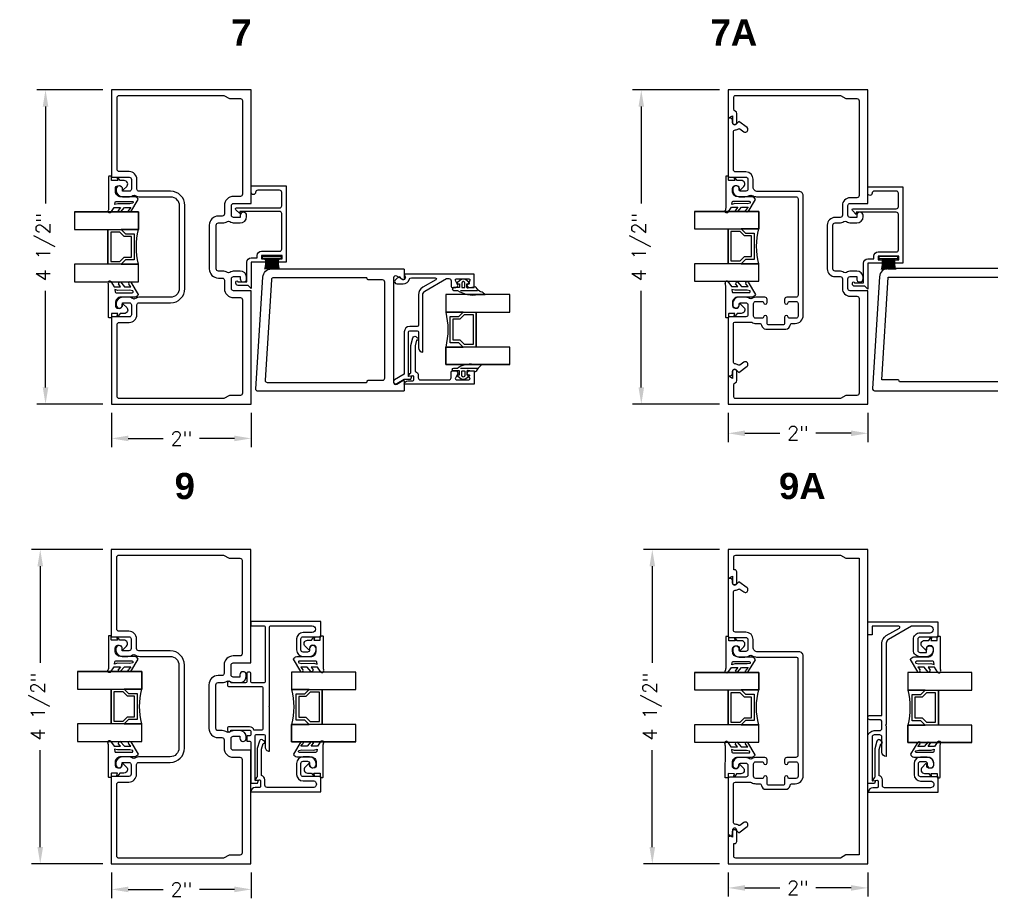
# Model space of a CAD drawing. Extents: x 0 to 139, y -24 to 89.
# Drawn here: x 44.256 to 47.735, y -4.702 to -1.555 of the extents above; entities that cross this region are included whole.
import ezdxf

# ---------------------------------------------------------------- set-up
doc = ezdxf.new("R2010")
doc.units = 0
doc.header["$MEASUREMENT"] = 0
doc.layers.get('DEFPOINTS').update_dxf_attribs({"linetype": 'CONTINUOUS'})
for name, color, linetype in [('R-ANNO-DIMS', 3, 'CONTINUOUS'), ('R-ANNO-TEXT', 6, 'CONTINUOUS'), ('R-DET1', 4, 'CONTINUOUS'), ('R-DET2', 2, 'CONTINUOUS'), ('R-OTLN', 1, 'CONTINUOUS'), ('R-PAT1', 5, 'CONTINUOUS')]:
    doc.layers.add(name, color=color, linetype=linetype)
doc.styles.get("Standard").update_dxf_attribs({"font": 'simplex'})
doc.styles.add('STYLE1', font='arialbd.ttf')
doc.dimstyles.new('1-4SIZE', dxfattribs={"dimtxt": 0.05, "dimasz": 0.06, "dimexe": 0.03125, "dimexo": 0.03125, "dimgap": 0.03125, "dimtad": 0, "dimdec": 5, "dimlfac": 4, "dimzin": 4, "dimtxsty": 'STANDARD', "dimcen": 0, "dimclrd": 256, "dimclre": 256, "dimclrt": 256, "dimazin": 3, "dimtfac": 1, "dimtdec": 5, "dimtofl": 0, "dimtmove": 0, "dimatfit": 3, "dimtolj": 1, "dimtzin": 4})

# ---------------------------------------------------------------- blocks, each defined once
blk = doc.blocks.new('*D111')
at = {"layer": 'DEFPOINTS', "color": 0}
for p in [(46.7917, -2.9324), (47.2917, -2.9324), (47.2917, -3.0367)]:
    blk.add_point(p, dxfattribs=at)
at = {"layer": 'R-ANNO-DIMS'}
for p, q in [((46.7917, -2.9636), (46.7917, -3.068)), ((47.2917, -2.9636), (47.2917, -3.068)), ((46.8517, -3.0367), (46.9771, -3.0367)), ((47.2317, -3.0367), (47.1063, -3.0367))]:
    blk.add_line(p, q, dxfattribs=at)
for points in [[(46.8517, -3.0267), (46.8517, -3.0467), (46.7917, -3.0367)], [(47.2317, -3.0267), (47.2317, -3.0467), (47.2917, -3.0367)]]:
    blk.add_solid(points, dxfattribs=at)
at = {"layer": 'R-ANNO-DIMS', "insert": (47.0417, -3.0367), "char_height": 0.05, "attachment_point": 5}
blk.add_mtext('\\A1;2"', dxfattribs=at)
blk = doc.blocks.new('*D112')
at = {"layer": 'DEFPOINTS', "color": 0}
for p in [(46.4811, -1.8074), (46.7917, -1.8074), (46.7917, -2.9324)]:
    blk.add_point(p, dxfattribs=at)
at = {"layer": 'R-ANNO-DIMS'}
for p, q in [((46.7604, -1.8074), (46.4498, -1.8074)), ((46.4811, -1.8674), (46.4811, -2.2136)), ((46.4811, -2.8724), (46.4811, -2.5261)), ((46.7604, -2.9324), (46.4498, -2.9324))]:
    blk.add_line(p, q, dxfattribs=at)
for points in [[(46.4711, -1.8674), (46.4911, -1.8674), (46.4811, -1.8074)], [(46.4711, -2.8724), (46.4911, -2.8724), (46.4811, -2.9324)]]:
    blk.add_solid(points, dxfattribs=at)
at = {"layer": 'R-ANNO-DIMS', "insert": (46.4811, -2.3699), "char_height": 0.05, "attachment_point": 5, "rotation": 90}
blk.add_mtext('\\A1;4 1/2"', dxfattribs=at)
blk = doc.blocks.new('*D115')
at = {"layer": 'DEFPOINTS', "color": 0}
for p in [(44.5853, -4.5775), (45.0853, -4.5775), (45.0853, -4.6692)]:
    blk.add_point(p, dxfattribs=at)
at = {"layer": 'R-ANNO-DIMS'}
for p, q in [((44.5853, -4.6087), (44.5853, -4.7005)), ((45.0853, -4.6087), (45.0853, -4.7005)), ((44.6453, -4.6692), (44.7707, -4.6692)), ((45.0253, -4.6692), (44.8999, -4.6692))]:
    blk.add_line(p, q, dxfattribs=at)
for points in [[(44.6453, -4.6592), (44.6453, -4.6792), (44.5853, -4.6692)], [(45.0253, -4.6592), (45.0253, -4.6792), (45.0853, -4.6692)]]:
    blk.add_solid(points, dxfattribs=at)
at = {"layer": 'R-ANNO-DIMS', "insert": (44.8353, -4.6692), "char_height": 0.05, "attachment_point": 5}
blk.add_mtext('\\A1;2"', dxfattribs=at)
blk = doc.blocks.new('*D116')
at = {"layer": 'DEFPOINTS', "color": 0}
for p in [(44.3304, -3.4525), (44.5853, -3.4525), (44.5853, -4.5775)]:
    blk.add_point(p, dxfattribs=at)
at = {"layer": 'R-ANNO-DIMS'}
for p, q in [((44.5541, -3.4525), (44.2992, -3.4525)), ((44.3304, -3.5125), (44.3304, -3.8587)), ((44.3304, -4.5175), (44.3304, -4.1712)), ((44.5541, -4.5775), (44.2992, -4.5775))]:
    blk.add_line(p, q, dxfattribs=at)
for points in [[(44.3204, -3.5125), (44.3404, -3.5125), (44.3304, -3.4525)], [(44.3204, -4.5175), (44.3404, -4.5175), (44.3304, -4.5775)]]:
    blk.add_solid(points, dxfattribs=at)
at = {"layer": 'R-ANNO-DIMS', "insert": (44.3304, -4.015), "char_height": 0.05, "attachment_point": 5, "rotation": 90}
blk.add_mtext('\\A1;4 1/2"', dxfattribs=at)
blk = doc.blocks.new('*D99')
at = {"layer": 'DEFPOINTS', "color": 0}
for p in [(44.5853, -2.9324), (45.0853, -2.9324), (45.0853, -3.055)]:
    blk.add_point(p, dxfattribs=at)
at = {"layer": 'R-ANNO-DIMS'}
for p, q in [((44.5853, -2.9636), (44.5853, -3.0862)), ((45.0853, -2.9636), (45.0853, -3.0862)), ((44.6453, -3.055), (44.7707, -3.055)), ((45.0253, -3.055), (44.8999, -3.055))]:
    blk.add_line(p, q, dxfattribs=at)
for points in [[(44.6453, -3.045), (44.6453, -3.065), (44.5853, -3.055)], [(45.0253, -3.045), (45.0253, -3.065), (45.0853, -3.055)]]:
    blk.add_solid(points, dxfattribs=at)
at = {"layer": 'R-ANNO-DIMS', "insert": (44.8353, -3.055), "char_height": 0.05, "attachment_point": 5}
blk.add_mtext('\\A1;2"', dxfattribs=at)
blk = doc.blocks.new('*D117')
at = {"layer": 'DEFPOINTS', "color": 0}
for p in [(44.3492, -1.8074), (44.5853, -1.8074), (44.5853, -2.9324)]:
    blk.add_point(p, dxfattribs=at)
at = {"layer": 'R-ANNO-DIMS'}
for p, q in [((44.5541, -1.8074), (44.3179, -1.8074)), ((44.3492, -1.8674), (44.3492, -2.2136)), ((44.3492, -2.8724), (44.3492, -2.5261)), ((44.5541, -2.9324), (44.3179, -2.9324))]:
    blk.add_line(p, q, dxfattribs=at)
for points in [[(44.3392, -1.8674), (44.3592, -1.8674), (44.3492, -1.8074)], [(44.3392, -2.8724), (44.3592, -2.8724), (44.3492, -2.9324)]]:
    blk.add_solid(points, dxfattribs=at)
at = {"layer": 'R-ANNO-DIMS', "insert": (44.3492, -2.3699), "char_height": 0.05, "attachment_point": 5, "rotation": 90}
blk.add_mtext('\\A1;4 1/2"', dxfattribs=at)
blk = doc.blocks.new('*D102')
at = {"layer": 'DEFPOINTS', "color": 0}
for p in [(46.7917, -4.5775), (47.2917, -4.5775), (47.2917, -4.6639)]:
    blk.add_point(p, dxfattribs=at)
at = {"layer": 'R-ANNO-DIMS'}
for p, q in [((46.7917, -4.6087), (46.7917, -4.6951)), ((47.2917, -4.6087), (47.2917, -4.6951)), ((46.8517, -4.6639), (46.9771, -4.6639)), ((47.2317, -4.6639), (47.1063, -4.6639))]:
    blk.add_line(p, q, dxfattribs=at)
for points in [[(46.8517, -4.6539), (46.8517, -4.6739), (46.7917, -4.6639)], [(47.2317, -4.6539), (47.2317, -4.6739), (47.2917, -4.6639)]]:
    blk.add_solid(points, dxfattribs=at)
at = {"layer": 'R-ANNO-DIMS', "insert": (47.0417, -4.6639), "char_height": 0.05, "attachment_point": 5}
blk.add_mtext('\\A1;2"', dxfattribs=at)
blk = doc.blocks.new('*D103')
at = {"layer": 'DEFPOINTS', "color": 0}
for p in [(46.5205, -3.4525), (46.7917, -3.4525), (46.7917, -4.5775)]:
    blk.add_point(p, dxfattribs=at)
at = {"layer": 'R-ANNO-DIMS'}
for p, q in [((46.7604, -3.4525), (46.4892, -3.4525)), ((46.5205, -3.5125), (46.5205, -3.8587)), ((46.5205, -4.5175), (46.5205, -4.1712)), ((46.7604, -4.5775), (46.4892, -4.5775))]:
    blk.add_line(p, q, dxfattribs=at)
for points in [[(46.5105, -3.5125), (46.5305, -3.5125), (46.5205, -3.4525)], [(46.5105, -4.5175), (46.5305, -4.5175), (46.5205, -4.5775)]]:
    blk.add_solid(points, dxfattribs=at)
at = {"layer": 'R-ANNO-DIMS', "insert": (46.5205, -4.015), "char_height": 0.05, "attachment_point": 5, "rotation": 90}
blk.add_mtext('\\A1;4 1/2"', dxfattribs=at)
blk = doc.blocks.new('P2728_COMPRESS')
at = {"layer": 'R-DET2'}
blk.add_lwpolyline([(176.266, 42.927), (176.372, 42.753, -0.301952), (176.324, 42.713), (176.124, 42.713, 0.414214), (176.044, 42.633), (176.044, 42.594, 0.388879), (176.081, 42.554), (176.097, 42.553, 0.440011), (176.14, 42.593), (176.14, 42.607, -0.668179), (176.157, 42.614), (176.206, 42.566, -0.668179), (176.17, 42.48), (176.111, 42.48), (176.083, 42.441, -0.836323), (176.069, 42.447), (176.078, 42.48), (175.994, 42.48, 0.414214), (175.988, 42.474), (175.988, 42.424, -0.414214), (175.982, 42.418), (175.954, 42.418, -0.414214), (175.948, 42.424), (175.948, 42.862, 0.083245), (175.94, 42.911), (175.94, 42.911)], format="xyb", dxfattribs=at)
for points in [[(175.978, 42.937), (176.028, 42.864), (176.119, 42.864), (176.088, 42.905)], [(176.117, 42.931), (176.175, 42.864), (176.267, 42.864), (176.235, 42.902)]]:
    blk.add_lwpolyline(points, dxfattribs=at)
blk.add_lwpolyline([(176.039, 42.79, 0.372312), (176.054, 42.778), (176.284, 42.778, 0.668179), (176.295, 42.803), (176.252, 42.812), (176.078, 42.811), (176.034, 42.824)], format="xyb", close=True, dxfattribs=at)
at = {"layer": 'R-DET2', "ltscale": 0.1}
for centre, radius, start, end in [((175.962, 42.92), 0.0237, 22.2345, 202.2345), ((176.117, 42.901), 0.0297, 90, 171.5397), ((176.251, 42.914), 0.0199, 40.2978, 220.2978)]:
    blk.add_arc(centre, radius, start, end, dxfattribs=at)
blk = doc.blocks.new('WEATHERING')
at = {"layer": 'R-DET2'}
for p, q in [((0, 0), (0, -0.27)), ((0, 0), (0.03, 0)), ((0.03, 0), (0.03, -0.27)), ((0, -0.129), (-0.16, -0.129)), ((0, -0.139), (-0.16, -0.139)), ((0, -0.27), (0.03, -0.27))]:
    blk.add_line(p, q, dxfattribs=at)
for centre, radius, start, end in [((-0.056, 0.313), 0.361, 253.2416, 278.8875), ((-0.056, 0.313), 0.371, 253.7056, 278.6489), ((-0.057, 0.486), 0.557, 259.3278, 275.8729), ((-0.057, 0.486), 0.566, 259.5182, 275.7701), ((-0.063, 0.677), 0.77, 262.7557, 274.6832), ((-0.063, 0.677), 0.78, 262.849, 274.6238), ((-0.066, 1.463), 1.578, 266.5833, 272.3941), ((-0.067, -1.773), 1.619, 87.6382, 93.304), ((-0.064, -0.966), 0.8, 85.4377, 96.9231), ((-0.064, -0.966), 0.79, 85.3793, 97.0112), ((-0.058, -0.769), 0.58, 84.3053, 100.1631), ((-0.058, -0.769), 0.57, 84.2043, 100.3432), ((-0.056, -0.591), 0.38, 81.4567, 105.8164), ((-0.056, -0.591), 0.37, 81.2223, 106.2556)]:
    blk.add_arc(centre, radius, start, end, dxfattribs=at)

msp = doc.modelspace()

# ---------------------------------------------------------------- linework, layer by layer
at = {"layer": 'R-DET1'}
for points in [[(46.8816961, -2.1556269), (46.8816961, -2.1301269), (46.8816961, -2.1273769, 0.414151258), (46.8551961, -2.1008769), (46.8181961, -2.1008769, -0.413333333), (46.8106961, -2.0933769), (46.8106961, -1.9584519, -0.384292738), (46.8176961, -1.9507519, 0.125027091), (46.8297461, -1.9465019, -0.3082191), (46.8340461, -1.9466269), (46.8479711, -1.9570019, 0.615742841), (46.8629461, -1.9494769), (46.8629461, -1.9486769, 0.239176885), (46.8598211, -1.9424519), (46.8301461, -1.9203769), (46.8206711, -1.9298519, -0.667873573), (46.8074461, -1.9243769), (46.8074461, -1.9163769, 0.416132723), (46.7996961, -1.9086269), (46.7919461, -1.9086269), (46.7919461, -2.1146269, 0.414213562), (46.7969461, -2.1196269), (46.8551961, -2.1196269, -0.416132723), (46.8629461, -2.1273769), (46.8629461, -2.1621269, -0.412903226), (46.8551961, -2.1698769), (46.8366961, -2.1698769, -0.414213562), (46.8316961, -2.1648769), (46.8316961, -2.1627769, 1.011839456), (46.8084461, -2.1625019), (46.8084461, -2.1666269, 0.413978903), (46.8316961, -2.1898769), (46.8517711, -2.1898769, 0.143865672), (46.8686461, -2.1849019, -0.292539715), (46.8770211, -2.1849019, 0.14306262), (46.8938961, -2.1898769), (47.0341961, -2.1898769, -0.416132723), (47.0419461, -2.1976269), (47.0419461, -2.5416269, -0.412903226), (47.0341961, -2.5493769), (47.0015981, -2.5496268, 0.414213562), (46.9938481, -2.5573768), (46.9938481, -2.5683768, 0.414213562), (47.0000981, -2.5746268, 0.414213562), (47.0063481, -2.5683768, -0.414213562), (47.0100981, -2.5646268), (47.0343481, -2.5646268, -0.414213562), (47.0420981, -2.5723768), (47.0420981, -2.6168768, -0.414213562), (47.0343481, -2.6246268), (47.0100981, -2.6246268, -0.414213562), (47.0063481, -2.6208768, 0.414213562), (47.0000981, -2.6146268, 0.414213562), (46.9938481, -2.6208768), (46.9938481, -2.6446269, -0.414213562), (46.9900981, -2.6483769), (46.9350981, -2.6483769, -0.414213562), (46.9313481, -2.6446269), (46.9313481, -2.6208768, 0.414213562), (46.9250981, -2.6146268, 0.414213562), (46.9188481, -2.6208768, -0.414213562), (46.9150981, -2.6246268), (46.8908481, -2.6246268, -0.414213562), (46.8830981, -2.6168768), (46.8830981, -2.5723768, -0.414213562), (46.8908481, -2.5646268), (46.9150981, -2.5646268, -0.414213562), (46.9188481, -2.5683768, 0.414213562), (46.9250981, -2.5746268, 0.414213562), (46.9313481, -2.5683768), (46.9313481, -2.5573768, 0.414213579), (46.9235981, -2.5496268), (46.8938961, -2.5493769), (46.8938961, -2.5493769, 0.144487081), (46.8770211, -2.5543269, -0.292539715), (46.8686461, -2.5543269, 0.145286571), (46.8517711, -2.5493769), (46.8316961, -2.5493769, 0.415053763), (46.8084461, -2.5726269), (46.8084461, -2.5767519, 1.012901092), (46.8316961, -2.5764519), (46.8316961, -2.5743769, -0.414213562), (46.8366961, -2.5693769), (46.8551961, -2.5693769, -0.416132723), (46.8629461, -2.5771269), (46.8629461, -2.6118769, -0.412903226), (46.8551961, -2.6196269), (46.7969461, -2.6196269, 0.414213562), (46.7919461, -2.6246269), (46.7919461, -2.8306269), (46.7996961, -2.8306269, 0.412903226), (46.8074461, -2.8228769), (46.8074461, -2.8148769, -0.669038966), (46.8206711, -2.8093769), (46.8301461, -2.8188769), (46.8598211, -2.7967769, 0.238328156), (46.8629461, -2.7905769), (46.8629461, -2.7897519, 0.615742841), (46.8479711, -2.7822269), (46.8340461, -2.7926019, -0.3082191), (46.8297461, -2.7927269, 0.121337447), (46.8176961, -2.7884769, -0.384292738), (46.8106961, -2.7807769), (46.8106961, -2.6458769, -0.41641058), (46.8181895, -2.6383769), (46.8723414, -2.6383769, -0.132705715), (46.8762442, -2.6394313, 0.132705715), (46.8908481, -2.6433768), (46.9038263, -2.6433768, -0.3737096), (46.9115002, -2.6500435, 0.3737096), (46.9268481, -2.6633769), (46.9983481, -2.6633769, 0.3737096), (47.0136959, -2.6500435, -0.3737096), (47.0213698, -2.6433768), (47.0316961, -2.6433768, 0.414213562), (47.0606961, -2.6143768), (47.0606961, -2.1861269, 0.415000983), (47.0456961, -2.1711269), (46.8971961, -2.1711269, -0.414517049)], [(45.0698225, -2.4244761, -0.414213562), (45.0853225, -2.4089761), (45.1070725, -2.4089761), (45.1070728, -2.4002261, -0.414213562), (45.1225728, -2.3847261), (45.1870725, -2.3847263, 0.414213562), (45.1948225, -2.3769763), (45.1948225, -2.2501016, 0.414213562), (45.1870725, -2.2423516), (45.0440725, -2.2423516), (45.0440725, -2.2501016), (45.0301599, -2.2361889, -0.668178638), (45.032785, -2.2298513), (45.1870725, -2.2298516, 0.414213562), (45.1948225, -2.2221016), (45.1948225, -2.1742888, 0.414213562), (45.1870725, -2.1665388), (45.1085725, -2.1665388, 0.423380872), (45.100823, -2.1745388, -0.999983871), (45.0853225, -2.1745386), (45.0853225, -2.1510386), (45.2103225, -2.1510386), (45.2103225, -2.4244761), (45.1820725, -2.4244761), (45.1820725, -2.4184761, -0.414213562), (45.1878225, -2.4127261), (45.1963228, -2.4127263), (45.1963228, -2.4002261), (45.1225728, -2.4002261), (45.1225728, -2.4127263), (45.1313225, -2.4127261, -0.414213562), (45.1370725, -2.4184761), (45.1370725, -2.4244761), (45.0853225, -2.4244761), (45.0853225, -2.5181013), (45.0745725, -2.5073513), (45.0380725, -2.5073511, -0.414213562), (45.0303225, -2.4996011), (45.0303225, -2.4948511, -1), (45.0378225, -2.4948511), (45.0698225, -2.4948511)], [(47.2761939, -2.4274012, -0.414213562), (47.2916939, -2.4119012), (47.3134439, -2.4119012), (47.3134441, -2.4031512, -0.414213562), (47.3289441, -2.3876512), (47.3934439, -2.3876514, 0.414213562), (47.4011939, -2.3799014), (47.4011939, -2.2530267, 0.414213562), (47.3934439, -2.2452767), (47.2504439, -2.2452767), (47.2504439, -2.2530267), (47.2365312, -2.239114, -0.668178638), (47.2391564, -2.2327764), (47.3934439, -2.2327767, 0.414213562), (47.4011939, -2.2250267), (47.4011939, -2.1772139, 0.414213562), (47.3934439, -2.1694639), (47.3149439, -2.1694639, 0.423380872), (47.3071944, -2.1774639, -0.999983871), (47.2916939, -2.1774637), (47.2916939, -2.1539637), (47.4166939, -2.1539637), (47.4166939, -2.4274012), (47.3884439, -2.4274012), (47.3884439, -2.4214012, -0.414213562), (47.3941939, -2.4156512), (47.4026941, -2.4156514), (47.4026941, -2.4031512), (47.3289441, -2.4031512), (47.3289441, -2.4156514), (47.3376939, -2.4156512, -0.414213562), (47.3434439, -2.4214012), (47.3434439, -2.4274012), (47.2916939, -2.4274012), (47.2916939, -2.5210264), (47.2809439, -2.5102764), (47.2444439, -2.5102762, -0.414213562), (47.2366939, -2.5025262), (47.2366939, -2.4977762, -1), (47.2441939, -2.4977762), (47.2761939, -2.4977762)], [(45.6991142, -2.6615393), (45.6991142, -2.5410358, -0.267944175), (45.7068642, -2.5276123), (45.7839182, -2.4831253), (45.7926143, -2.4831253, -0.414213562), (45.8003643, -2.4908753), (45.8003643, -2.5113753, 0.414213562), (45.8041143, -2.5151253), (45.8171143, -2.5151253, 0.577350202), (45.823826, -2.5035003), (45.8157431, -2.4895003, -0.577350202), (45.8189907, -2.4838753), (45.8644879, -2.4838753, -0.577351988), (45.8677355, -2.4895003), (45.8596525, -2.5035003, 0.577351988), (45.8663642, -2.5151253), (45.8831142, -2.5151253), (45.8831142, -2.4676253), (45.6331143, -2.4676253), (45.6365608, -2.4762491, -0.869075611), (45.6232415, -2.4838766), (45.6176143, -2.4766252, 0.123332445), (45.6000333, -2.4887935, 0.64476674), (45.6058472, -2.5016253), (45.6293642, -2.5016253, 0.330653628), (45.6509024, -2.4856335, -0.33065332), (45.6583211, -2.4801253), (45.7441189, -2.4801253, -0.767326322), (45.7459939, -2.4871229), (45.6992392, -2.5141168, 0.26795022), (45.6836142, -2.54118), (45.6836142, -2.6498753, -0.414213562), (45.6796142, -2.6538753), (45.6526142, -2.6538753, 0.414213562), (45.6331142, -2.6733753), (45.6331142, -2.8251535), (45.5982392, -2.8452886, 1), (45.6059892, -2.858712), (45.6331143, -2.8430513), (45.6570328, -2.8430513), (45.6601142, -2.8315513), (45.6486142, -2.8335791), (45.6486142, -2.6733753, -0.414213562), (45.6526142, -2.6693753), (45.6796142, -2.6693753, -0.414213562), (45.6836142, -2.6733753), (45.6836142, -2.7308753, 0.414213562), (45.6991142, -2.7463753)], [(45.8663642, -2.8135791), (45.8831142, -2.8135791), (45.8831142, -2.8610791), (45.6331142, -2.8610791, -0.41421368), (45.6456143, -2.8485791), (45.6638642, -2.8485791, 0.414213562), (45.6676142, -2.8448291), (45.6676142, -2.834698, 0.466306393), (45.6632131, -2.8310049), (45.6486142, -2.8335791, -0.252127774), (45.6561143, -2.8205792), (45.6561142, -2.7218291), (45.6633504, -2.6948234, -0.715752791), (45.6779878, -2.6938461, -1.179503687), (45.6770281, -2.7036647), (45.6716142, -2.72387), (45.6716142, -2.8152548, -0.339713402), (45.6831142, -2.8302289), (45.6831142, -2.8378291, 0.414213523), (45.6908642, -2.8455791), (45.7926142, -2.8455791, 0.414213657), (45.8003642, -2.8378291), (45.8003642, -2.8173291, -0.414213562), (45.8041142, -2.8135791), (45.8171142, -2.8135791, -0.57736514), (45.8238257, -2.8252044), (45.815743, -2.8392041, 0.577351747), (45.8189906, -2.8448291), (45.8644879, -2.8448291, 0.577351362), (45.8677354, -2.8392041), (45.859677, -2.8252462, -0.579445689), (45.8663642, -2.8135791, 1)], [(46.8815342, -3.8031897), (46.8815342, -3.7776897), (46.8815342, -3.7749397, 0.414151258), (46.8550342, -3.7484397), (46.8180342, -3.7484397, -0.413333333), (46.8105342, -3.7409397), (46.8105342, -3.6060147, -0.384292738), (46.8175342, -3.5983147, 0.125027091), (46.8295842, -3.5940647, -0.3082191), (46.8338842, -3.5941897), (46.8478092, -3.6045647, 0.615742841), (46.8627842, -3.5970397), (46.8627842, -3.5962397, 0.239176885), (46.8596592, -3.5900147), (46.8299842, -3.5679397), (46.8205092, -3.5774147, -0.667873573), (46.8072842, -3.5719397), (46.8072842, -3.5639397, 0.416132723), (46.7995342, -3.5561897), (46.7917842, -3.5561897), (46.7917842, -3.7621897, 0.414213562), (46.7967842, -3.7671897), (46.8550342, -3.7671897, -0.416132723), (46.8627842, -3.7749397), (46.8627842, -3.8096897, -0.412903226), (46.8550342, -3.8174397), (46.8365342, -3.8174397, -0.414213562), (46.8315342, -3.8124397), (46.8315342, -3.8103397, 1.011839456), (46.8082842, -3.8100647), (46.8082842, -3.8141897, 0.413978903), (46.8315342, -3.8374397), (46.8516092, -3.8374397, 0.143865672), (46.8684842, -3.8324647, -0.292539715), (46.8768592, -3.8324647, 0.14306262), (46.8937342, -3.8374397), (47.0340342, -3.8374397, -0.416132723), (47.0417842, -3.8451897), (47.0417842, -4.1891897, -0.412903226), (47.0340342, -4.1969397), (47.0014361, -4.1971896, 0.414213562), (46.9936861, -4.2049396), (46.9936861, -4.2159396, 0.414213562), (46.9999361, -4.2221896, 0.414213562), (47.0061861, -4.2159396, -0.414213562), (47.0099361, -4.2121896), (47.0341861, -4.2121896, -0.414213562), (47.0419361, -4.2199396), (47.0419361, -4.2644396, -0.414213562), (47.0341861, -4.2721896), (47.0099361, -4.2721896, -0.414213562), (47.0061861, -4.2684396, 0.414213562), (46.9999361, -4.2621896, 0.414213562), (46.9936861, -4.2684396), (46.9936861, -4.2921897, -0.414213562), (46.9899361, -4.2959397), (46.9349361, -4.2959397, -0.414213562), (46.9311861, -4.2921897), (46.9311861, -4.2684396, 0.414213562), (46.9249361, -4.2621896, 0.414213562), (46.9186861, -4.2684396, -0.414213562), (46.9149361, -4.2721896), (46.8906861, -4.2721896, -0.414213562), (46.8829361, -4.2644396), (46.8829361, -4.2199396, -0.414213562), (46.8906861, -4.2121896), (46.9149361, -4.2121896, -0.414213562), (46.9186861, -4.2159396, 0.414213562), (46.9249361, -4.2221896, 0.414213562), (46.9311861, -4.2159396), (46.9311861, -4.2049396, 0.414213579), (46.9234361, -4.1971896), (46.8937342, -4.1969397), (46.8937342, -4.1969397, 0.144487081), (46.8768592, -4.2018897, -0.292539715), (46.8684842, -4.2018897, 0.145286571), (46.8516092, -4.1969397), (46.8315342, -4.1969397, 0.415053763), (46.8082842, -4.2201897), (46.8082842, -4.2243147, 1.012901092), (46.8315342, -4.2240147), (46.8315342, -4.2219397, -0.414213562), (46.8365342, -4.2169397), (46.8550342, -4.2169397, -0.416132723), (46.8627842, -4.2246897), (46.8627842, -4.2594397, -0.412903226), (46.8550342, -4.2671897), (46.7967842, -4.2671897, 0.414213562), (46.7917842, -4.2721897), (46.7917842, -4.4781897), (46.7995342, -4.4781897, 0.412903226), (46.8072842, -4.4704397), (46.8072842, -4.4624397, -0.669038966), (46.8205092, -4.4569397), (46.8299842, -4.4664397), (46.8596592, -4.4443397, 0.238328156), (46.8627842, -4.4381397), (46.8627842, -4.4373147, 0.615742841), (46.8478092, -4.4297897), (46.8338842, -4.4401647, -0.3082191), (46.8295842, -4.4402897, 0.121337447), (46.8175342, -4.4360397, -0.384292738), (46.8105342, -4.4283397), (46.8105342, -4.2934397, -0.41641058), (46.8180276, -4.2859397), (46.8721795, -4.2859397, -0.132705715), (46.8760823, -4.2869941, 0.132705715), (46.8906861, -4.2909396), (46.9036644, -4.2909396, -0.3737096), (46.9113383, -4.2976063, 0.3737096), (46.9266861, -4.3109397), (46.9981861, -4.3109397, 0.3737096), (47.013534, -4.2976063, -0.3737096), (47.0212079, -4.2909396), (47.0315342, -4.2909396, 0.414213562), (47.0605342, -4.2619396), (47.0605342, -3.8336897, 0.415000983), (47.0455342, -3.8186897), (46.8970342, -3.8186897, -0.414517049)], [(45.0840926, -4.1034044), (45.0840926, -4.1154046, -0.414213562), (45.0803426, -4.1191546), (45.0690926, -4.1191546), (45.0690926, -4.1386544), (45.0803426, -4.1386544, -0.414213562), (45.0840926, -4.1424044), (45.0840926, -4.2894046), (45.1080112, -4.2894046), (45.1110926, -4.2779047), (45.0995926, -4.2799322), (45.0995926, -4.1189044, -0.414213562), (45.1033426, -4.1151544), (45.1308426, -4.1151544, -0.414213562), (45.1345926, -4.1189044), (45.1345926, -4.1591546), (45.1345926, -4.1591546, 0.418945781), (45.1503426, -4.1746526), (45.1503426, -4.0174043), (45.1478426, -4.0149046), (45.1503426, -4.0124046), (45.1503426, -3.7296546, -0.414213562), (45.1540926, -3.7259046), (45.3030926, -3.7259046, -1), (45.3030926, -3.7496546), (45.2708426, -3.7496546, 0.414213562), (45.2475926, -3.7729046), (45.2475926, -3.8121546, 0.414213562), (45.2708426, -3.8354046), (45.2943426, -3.8354046, 0.414213562), (45.3175926, -3.8121546), (45.3175925, -3.8080293, 1), (45.2943426, -3.8080293), (45.2943426, -3.8121546, -0.414214027), (45.2865926, -3.8199046), (45.2708426, -3.8199046, -0.414213097), (45.2630926, -3.8121546), (45.2630926, -3.7729046, -0.414213562), (45.2708426, -3.7651546), (45.3340926, -3.7651546), (45.3340926, -3.7104046), (45.0840926, -3.7104046), (45.0840926, -3.7259046), (45.1310926, -3.7259046, -0.414213562), (45.1348426, -3.7296546), (45.1348426, -3.9264046, -0.414213562), (45.1310926, -3.9301546), (45.0878426, -3.9301546, -0.414213562), (45.0840926, -3.9264046), (45.0840926, -3.8949046, 0.414213562), (45.0803426, -3.8911546), (45.0728426, -3.8911546, 0.414213562), (45.0690926, -3.8949046), (45.0690926, -3.9264046, -0.414213562), (45.0653426, -3.9301546), (45.0125926, -3.9301546, 1), (45.0000926, -3.9301546), (45.0000926, -3.9389043, 0.414213562), (45.0038426, -3.9426543), (45.1233426, -3.9426543, -0.414213562), (45.1270926, -3.9464043), (45.1270926, -4.0959044, -0.414213562), (45.1233426, -4.0996544), (45.0951539, -4.0996544, 0.347534726), (45.0793426, -4.0871547), (45.0038426, -4.0871546, 0.414213562), (45.0000926, -4.0909046), (45.0000926, -4.0996544, 1), (45.0125926, -4.0996544), (45.0803426, -4.0996544, -0.414213562)], [(47.4784439, -3.8209743), (47.5019439, -3.8209743), (47.5019439, -3.8075243, -0.864516129), (47.5251939, -3.8075243), (47.5251939, -3.8132243, -0.415053763), (47.5019439, -3.8364743), (47.4784439, -3.8364743, -0.415053763), (47.4551939, -3.8132243), (47.4551939, -3.7739743, -0.415053763), (47.4784439, -3.7507243), (47.5144439, -3.7507243, 0.412765957), (47.5261939, -3.7389743), (47.5261939, -3.7387243, 0.412765957), (47.5144439, -3.7269743), (47.4476939, -3.7269743), (47.3654439, -3.7744493, 0.268052829), (47.3576939, -3.7878743), (47.3576939, -4.0462243), (47.3576939, -4.0787243), (47.3551939, -4.0812243), (47.3576939, -4.0837243), (47.3576939, -4.1932243), (47.3576939, -4.1932243, -0.412903226), (47.3421939, -4.1777243), (47.3421939, -4.1239743, 0.412903226), (47.3344439, -4.1162243), (47.3149439, -4.1162243, 0.412903226), (47.3071939, -4.1239743), (47.3071939, -4.2810493), (47.3189439, -4.2789743), (47.3158689, -4.2904743), (47.2916939, -4.2904743), (47.2916939, -4.1239743, -0.415053763), (47.3149439, -4.1007243), (47.3344439, -4.1007243, 0.412903226), (47.3421939, -4.0929743), (47.3421939, -4.0694743, 0.412903226), (47.3344439, -4.0617243), (47.2994439, -4.0617243, -1), (47.2994439, -4.0462243), (47.3421939, -4.0462243), (47.3421939, -3.7880243, -0.268909771), (47.3578189, -3.7609743), (47.4045394, -3.733971, 0.767140987), (47.4026629, -3.7269743), (47.3071939, -3.7269743), (47.3071939, -3.7582243), (47.2916939, -3.7582243), (47.2916939, -3.7114743), (47.5416939, -3.7114743), (47.5416939, -3.7662243), (47.4784439, -3.7662243, 0.412903226), (47.4706939, -3.7739743), (47.4706939, -3.8132243, 0.412903226), (47.4784439, -3.8209743)], [(45.0840926, -4.3199321), (45.0840926, -4.3199321), (45.3340926, -4.3199321), (45.3340926, -4.2651822), (45.2708426, -4.2651822, -0.414213562), (45.2630926, -4.2574322), (45.2630926, -4.2181822, -0.414213562), (45.2708426, -4.2104322), (45.2865926, -4.2104322, -0.414213562), (45.2943426, -4.2181822), (45.2943426, -4.2223074, 0.999995699), (45.3175926, -4.2223074), (45.3175926, -4.2181822, 0.414210521), (45.2943426, -4.1949321), (45.2708426, -4.1949321, 0.414210521), (45.2475926, -4.2181822), (45.2475926, -4.2574321, 0.414210521), (45.2708426, -4.2806822), (45.3067176, -4.2806822, -1.000002843), (45.3067176, -4.3044321), (45.1418426, -4.3044321, -0.414208088), (45.1340926, -4.296682), (45.1340926, -4.2765819, 0.339690287), (45.1225926, -4.2616073), (45.1225926, -4.1672227), (45.1280065, -4.1470176, 1.179378286), (45.1289676, -4.1371992, 0.716064469), (45.1143268, -4.1381838), (45.1070926, -4.1651823), (45.1070926, -4.2666556, 0.262905895), (45.0995926, -4.2799322), (45.1141914, -4.2773578, -0.466307263), (45.1185926, -4.2810508), (45.1185926, -4.3006822, -0.414242319), (45.1148426, -4.3044321), (45.0995926, -4.3044321, 0.41421037), (45.0840926, -4.3199321, 0.335481)], [(47.2940062, -4.3206401), (47.2940062, -4.3206401), (47.5440062, -4.3206401), (47.5440062, -4.2658901), (47.4807562, -4.2658901, -0.414213562), (47.4730062, -4.2581401), (47.4730062, -4.2188902, -0.414213562), (47.4807562, -4.2111402), (47.4965062, -4.2111402, -0.414213562), (47.5042562, -4.2188902), (47.5042562, -4.2230154, 0.999995699), (47.5275062, -4.2230154), (47.5275062, -4.2188902, 0.414210521), (47.5042562, -4.1956401), (47.4807562, -4.1956401, 0.414210521), (47.4575062, -4.2188902), (47.4575062, -4.2581401, 0.414210521), (47.4807562, -4.2813902), (47.5166313, -4.2813902, -1.000002843), (47.5166313, -4.30514), (47.3517562, -4.30514, -0.414208088), (47.3440062, -4.29739), (47.3440062, -4.2772899, 0.339690287), (47.3325062, -4.2623153), (47.3325062, -4.1679306), (47.3379201, -4.1477256, 1.179378286), (47.3388812, -4.1379072, 0.716064469), (47.3242404, -4.1388918), (47.3170062, -4.1658902), (47.3170062, -4.2673635, 0.262905895), (47.3095062, -4.2806401), (47.324105, -4.2780658, -0.466307263), (47.3285062, -4.2817588), (47.3285062, -4.3013902, -0.414242319), (47.3247562, -4.30514), (47.3095062, -4.30514, 0.41421037), (47.2940062, -4.3206401, 0.335481)]]:
    msp.add_lwpolyline(points, format="xyb", close=True, dxfattribs=at)
at = {"layer": 'R-DET2'}
for points in [[(44.4523181, -2.2441753), (44.4523181, -2.3066753), (44.6821182, -2.3066753), (44.6821182, -2.2441753), (44.4523181, -2.2441753), (44.6821182, -2.2441753), (44.6821182, -2.3066753), (44.6196182, -2.3066753), (44.6351182, -2.3221753), (44.6663682, -2.3221753), (44.6663682, -2.4161753), (44.6351182, -2.4161753), (44.6196182, -2.4316753), (44.5726182, -2.4316753), (44.5726182, -2.3066753), (44.5726182, -2.4316753), (44.4523181, -2.4316753), (44.4523181, -2.4941753), (44.6821182, -2.4941753), (44.6821182, -2.4316753), (44.6196182, -2.4316753), (44.6821182, -2.4316753, -0.123310184), (44.6821182, -2.3066753, 1.56900442)], [(46.6715209, -2.2423696), (46.6715209, -2.3048696), (46.901321, -2.3048696), (46.901321, -2.2423696), (46.6715209, -2.2423696), (46.901321, -2.2423696), (46.901321, -2.3048696), (46.838821, -2.3048696), (46.854321, -2.3203696), (46.885571, -2.3203696), (46.885571, -2.4143696), (46.854321, -2.4143696), (46.838821, -2.4298696), (46.791821, -2.4298696), (46.791821, -2.3048696), (46.791821, -2.4298696), (46.6715209, -2.4298696), (46.6715209, -2.4923696), (46.901321, -2.4923696), (46.901321, -2.4298696), (46.838821, -2.4298696), (46.901321, -2.4298696, -0.123310184), (46.901321, -2.3048696, 1.56900442)], [(46.0108974, -2.7903176), (46.0108974, -2.7278176), (45.7810973, -2.7278176), (45.7810973, -2.7903176), (46.0108974, -2.7903176), (45.7810973, -2.7903176), (45.7810973, -2.7278176), (45.8435973, -2.7278176), (45.8280973, -2.7123176), (45.7968473, -2.7123176), (45.7968473, -2.6183176), (45.8280973, -2.6183176), (45.8435973, -2.6028176), (45.8905973, -2.6028176), (45.8905973, -2.7278176), (45.8905973, -2.6028176), (46.0108974, -2.6028176), (46.0108974, -2.5403176), (45.7810973, -2.5403176), (45.7810973, -2.6028176), (45.8435973, -2.6028176), (45.7810973, -2.6028176, -0.123310184), (45.7810973, -2.7278176, 1.56900442)], [(46.0108975, -2.7903175), (46.0108975, -2.7278175), (45.7810974, -2.7278175), (45.7810974, -2.7903175), (46.0108975, -2.7903175), (45.7810974, -2.7903175), (45.7810974, -2.7278175), (45.8435974, -2.7278175), (45.8280974, -2.7123175), (45.7968474, -2.7123175), (45.7968474, -2.6183175), (45.8280974, -2.6183175), (45.8435974, -2.6028175), (45.8905974, -2.6028175), (45.8905974, -2.7278175), (45.8905974, -2.6028175), (46.0108975, -2.6028175), (46.0108975, -2.5403175), (45.7810974, -2.5403175), (45.7810974, -2.6028175), (45.8435974, -2.6028175), (45.7810974, -2.6028175, -0.123310184), (45.7810974, -2.7278175, 1.56900442)], [(44.4636674, -3.8896107), (44.4636674, -3.9521107), (44.6934675, -3.9521107), (44.6934675, -3.8896107), (44.4636674, -3.8896107), (44.6934675, -3.8896107), (44.6934675, -3.9521107), (44.6309675, -3.9521107), (44.6464675, -3.9676107), (44.6777175, -3.9676107), (44.6777175, -4.0616107), (44.6464675, -4.0616107), (44.6309675, -4.0771107), (44.5839675, -4.0771107), (44.5839675, -3.9521107), (44.5839675, -4.0771107), (44.4636674, -4.0771107), (44.4636674, -4.1396107), (44.6934675, -4.1396107), (44.6934675, -4.0771107), (44.6309675, -4.0771107), (44.6934675, -4.0771107, -0.123310184), (44.6934675, -3.9521107, 1.56900442)], [(45.4597034, -4.1411646), (45.4597034, -4.0786646), (45.2299033, -4.0786646), (45.2299033, -4.1411646), (45.4597034, -4.1411646), (45.2299033, -4.1411646), (45.2299033, -4.0786646), (45.2924033, -4.0786646), (45.2769033, -4.0631646), (45.2456533, -4.0631646), (45.2456533, -3.9691646), (45.2769033, -3.9691646), (45.2924033, -3.9536646), (45.3394033, -3.9536646), (45.3394033, -4.0786646), (45.3394033, -3.9536646), (45.4597034, -3.9536646), (45.4597034, -3.8911646), (45.2299033, -3.8911646), (45.2299033, -3.9536646), (45.2924033, -3.9536646), (45.2299033, -3.9536646, -0.123310184), (45.2299033, -4.0786646, 1.56900442)], [(46.6713591, -3.8925346), (46.6713591, -3.9550346), (46.9011592, -3.9550346), (46.9011592, -3.8925346), (46.6713591, -3.8925346), (46.9011592, -3.8925346), (46.9011592, -3.9550346), (46.8386592, -3.9550346), (46.8541592, -3.9705346), (46.8854092, -3.9705346), (46.8854092, -4.0645346), (46.8541592, -4.0645346), (46.8386592, -4.0800346), (46.7916592, -4.0800346), (46.7916592, -3.9550346), (46.7916592, -4.0800346), (46.6713591, -4.0800346), (46.6713591, -4.1425346), (46.9011592, -4.1425346), (46.9011592, -4.0800346), (46.8386592, -4.0800346), (46.9011592, -4.0800346, -0.123310184), (46.9011592, -3.9550346, 1.56900442)], [(47.6644312, -4.1433032), (47.6644313, -4.0808032), (47.4346311, -4.0808032), (47.4346311, -4.1433032), (47.6644313, -4.1433032), (47.4346311, -4.1433032), (47.4346311, -4.0808032), (47.4971311, -4.0808032), (47.4816311, -4.0653032), (47.4503811, -4.0653032), (47.4503811, -3.9713032), (47.4816311, -3.9713032), (47.4971311, -3.9558032), (47.5441311, -3.9558032), (47.5441311, -4.0808032), (47.5441311, -3.9558032), (47.6644313, -3.9558032), (47.6644313, -3.8933032), (47.4346311, -3.8933032), (47.4346311, -3.9558032), (47.4971311, -3.9558032), (47.4346311, -3.9558032, -0.123310184), (47.4346311, -4.0808032, 1.56900442)]]:
    msp.add_lwpolyline(points, format="xyb", dxfattribs=at)
for points in [[(44.5826182, -2.3166753), (44.5826182, -2.4216753), (44.6154761, -2.4216753), (44.6309761, -2.4061753), (44.6563682, -2.4061753), (44.6563682, -2.3321753), (44.6309761, -2.3321753), (44.6154761, -2.3166753), (44.5826182, -2.3166753)], [(46.801821, -2.3148696), (46.801821, -2.4198696), (46.8346789, -2.4198696), (46.8501789, -2.4043696), (46.875571, -2.4043696), (46.875571, -2.3303696), (46.8501789, -2.3303696), (46.8346789, -2.3148696), (46.801821, -2.3148696)], [(45.8345768, -2.5253307), (45.8945208, -2.5252688)], [(45.8805973, -2.7178176), (45.8805973, -2.6128176), (45.8477394, -2.6128176), (45.8322394, -2.6283176), (45.8068473, -2.6283176), (45.8068473, -2.7023176), (45.8322394, -2.7023176), (45.8477394, -2.7178176), (45.8805973, -2.7178176)], [(45.8805974, -2.7178175), (45.8805974, -2.6128175), (45.8477395, -2.6128175), (45.8322395, -2.6283175), (45.8068474, -2.6283175), (45.8068474, -2.7023175), (45.8322395, -2.7023175), (45.8477395, -2.7178175), (45.8805974, -2.7178175)], [(45.8345768, -2.8035792), (45.8945208, -2.8036411)], [(44.5939675, -3.9621107), (44.5939675, -4.0671107), (44.6268254, -4.0671107), (44.6423254, -4.0516107), (44.6677175, -4.0516107), (44.6677175, -3.9776107), (44.6423254, -3.9776107), (44.6268254, -3.9621107), (44.5939675, -3.9621107)], [(45.3294033, -4.0686646), (45.3294033, -3.9636646), (45.2965454, -3.9636646), (45.2810454, -3.9791646), (45.2556533, -3.9791646), (45.2556533, -4.0531646), (45.2810454, -4.0531646), (45.2965454, -4.0686646), (45.3294033, -4.0686646)], [(46.8016592, -3.9650346), (46.8016592, -4.0700346), (46.8345171, -4.0700346), (46.8500171, -4.0545346), (46.8754092, -4.0545346), (46.8754092, -3.9805346), (46.8500171, -3.9805346), (46.8345171, -3.9650346), (46.8016592, -3.9650346)], [(47.5341311, -4.0708032), (47.5341311, -3.9658032), (47.5012733, -3.9658032), (47.4857733, -3.9813032), (47.4603811, -3.9813032), (47.4603811, -4.0553032), (47.4857733, -4.0553032), (47.5012733, -4.0708032), (47.5341311, -4.0708032)]]:
    msp.add_lwpolyline(points, dxfattribs=at)
for points in [[(45.8981542, -2.5398981), (45.9226813, -2.5398981, 0.102261209), (45.9074661, -2.5300431, -0.169063491), (45.8902396, -2.5145542, 0.378808837), (45.8875764, -2.512584), (45.8612472, -2.5173875, -0.346241915), (45.8572794, -2.514897), (45.8572794, -2.5013753), (45.8648287, -2.5010976, 0.608655902), (45.8661795, -2.4978114), (45.8570413, -2.4897337, 0.378617088), (45.8312674, -2.4897337), (45.8221292, -2.4978114, 0.608655902), (45.82348, -2.5010976), (45.8310294, -2.5013753), (45.8310294, -2.5151253), (45.8097794, -2.5151253, 1), (45.8097794, -2.5251253), (45.8235392, -2.5251253, 0.195594226)], [(45.8422794, -2.4938188, 0.341998713), (45.8385294, -2.49866), (45.8385294, -2.5133307, 0.414213562), (45.8405294, -2.5153307), (45.8477794, -2.5153307, 0.414213562), (45.8497794, -2.5133307), (45.8497794, -2.49866, 0.341998713), (45.8460294, -2.4938188, 0.127016654)], [(45.8805541, -2.7886374), (45.9050208, -2.7913577, -0.477037012), (45.9074661, -2.794378, 0.149348483), (45.8902395, -2.8141503, -0.378808837), (45.8875764, -2.8161205), (45.8612472, -2.811317, 0.346241915), (45.8572793, -2.8138074), (45.8572793, -2.8273292), (45.8648286, -2.8276069, -0.608655902), (45.8661794, -2.8308931), (45.8570413, -2.8389707, -0.378617088), (45.8312673, -2.8389707), (45.8221291, -2.830893, -0.608655902), (45.82348, -2.8276069), (45.8310293, -2.8273291), (45.8310293, -2.8135791), (45.8097793, -2.8135791, -1), (45.8097793, -2.8035791), (45.8235392, -2.8035791, -0.202748308)], [(45.8422793, -2.835091, -0.341998713), (45.8385293, -2.8302498), (45.8385293, -2.8155792, -0.414213562), (45.8405293, -2.8135792), (45.8477793, -2.8135792, -0.414213562), (45.8497793, -2.8155792), (45.8497793, -2.8302498, -0.341998713), (45.8460293, -2.835091, -0.127016654)]]:
    msp.add_lwpolyline(points, format="xyb", close=True, dxfattribs=at)
at = {"layer": 'R-OTLN'}
for points in [[(45.0853225, -2.5261221), (45.0220725, -2.5261221, -0.414213562), (45.0143225, -2.5183721), (45.0143225, -2.4836221, -0.414213562), (45.0220725, -2.4758721), (45.0455725, -2.4758721), (45.0455725, -2.4833721, 0.414213562), (45.0570725, -2.4948721), (45.0573225, -2.4948721, 0.414213562), (45.0688225, -2.4833721), (45.0688225, -2.4791221, 0.414213562), (45.0455725, -2.4558721), (45.0255725, -2.4558721, 0.145063949), (45.0085453, -2.4609184, -0.296364458), (45.0000998, -2.4609184, 0.145063949), (44.9830725, -2.4558721), (44.9680725, -2.4558721, -0.414213562), (44.9603225, -2.4481221), (44.9603225, -2.2916221, -0.414213562), (44.9680725, -2.2838721), (44.9830725, -2.2838721, 0.145063949), (45.0000998, -2.2788259, -0.296364458), (45.0085453, -2.2788259, 0.145063949), (45.0255725, -2.2838721), (45.0455725, -2.2838721, 0.414213562), (45.0688225, -2.2606221), (45.0688225, -2.2563721, 0.414213562), (45.0573225, -2.2448721), (45.0570725, -2.2448721, 0.414213562), (45.0455725, -2.2563721), (45.0455725, -2.2638721), (45.0220725, -2.2638721, -0.414213562), (45.0143225, -2.2561221), (45.0143225, -2.2213721, -0.414213562), (45.0220725, -2.2136221), (45.0853225, -2.2136221), (45.0853225, -1.8073721), (44.5853225, -1.8073721), (44.5853225, -2.1198721), (44.6485725, -2.1198721, -0.414213562), (44.6563225, -2.1276221), (44.6563225, -2.1623721, -0.414213562), (44.6485725, -2.1701221), (44.6250725, -2.1701221), (44.6250725, -2.1627471, 1), (44.6018225, -2.1627471), (44.6018225, -2.1668721, 0.414213245), (44.6250725, -2.1901221), (44.6450725, -2.1901221, 0.145063949), (44.6620998, -2.1850759, -0.296364458), (44.6705453, -2.1850759, 0.145063949), (44.6875725, -2.1901221), (44.7963225, -2.1901221, -0.414213562), (44.8275725, -2.2213721), (44.8275725, -2.5183721, -0.414213562), (44.7963225, -2.5496221), (44.6875725, -2.5496221, 0.145063949), (44.6705453, -2.5546684, -0.296364458), (44.6620998, -2.5546684, 0.145063949), (44.6450725, -2.5496221), (44.6250725, -2.5496221, 0.414213245), (44.6018223, -2.5728724, 1), (44.6018225, -2.5728724), (44.6018225, -2.5769974, 1), (44.6250725, -2.5769974), (44.6250725, -2.5696221), (44.6485725, -2.5696221, -0.414213562), (44.6563225, -2.5773721), (44.6563225, -2.6121221, -0.414213562), (44.6485725, -2.6198721), (44.5853225, -2.6198721), (44.5853225, -2.9323721), (45.0853225, -2.9323721)], [(46.8074439, -1.9243721, 0.414213562), (46.8151939, -1.9321221, 0.414213562), (46.8229439, -1.9243721), (46.8229439, -1.8916221, 0.335012819), (46.8173189, -1.8841691, -0.335012819), (46.8116939, -1.8767162), (46.8116939, -1.8351221, -0.414213562), (46.8194439, -1.8273721), (47.1939583, -1.8273721), (47.2134439, -1.8386221), (47.2526939, -1.8386221, -0.414213562), (47.2604439, -1.8463721), (47.2604439, -2.1858721, -0.414213562), (47.2526939, -2.1936221), (47.2284439, -2.1936221, 0.414213562), (47.2006939, -2.2213721), (47.2006939, -2.2561221, -0.414213562), (47.1929439, -2.2638721), (47.1744439, -2.2638721, 0.414213562), (47.1466939, -2.2916221), (47.1466939, -2.4481221, 0.414213562), (47.1744439, -2.4758721), (47.1929439, -2.4758721, -0.414213562), (47.2006939, -2.4836221), (47.2006939, -2.5183721, 0.414213562), (47.2284439, -2.5461221), (47.2526939, -2.5461221, -0.414213562), (47.2604439, -2.5538721), (47.2604439, -2.5538721), (47.2604439, -2.8933721, -0.414213562), (47.2526939, -2.9011221), (47.2134439, -2.9011221), (47.1939583, -2.9123721), (46.8194439, -2.9123721, -0.414213562), (46.8116939, -2.9046221), (46.8116939, -2.8630281, -0.335012819), (46.8173189, -2.8555751, 0.335012819), (46.8229439, -2.8481221), (46.8229439, -2.8153721, 0.414213562), (46.8151939, -2.8076221, 0.414213562), (46.8074439, -2.8153721), (46.8074439, -2.8399654), (46.7916939, -2.8308721), (46.7916939, -2.9323721), (47.2916939, -2.9323721), (47.2916939, -2.5261221), (47.2284439, -2.5261221, -0.414213562), (47.2206939, -2.5183721), (47.2206939, -2.4836221, -0.414213562), (47.2284439, -2.4758721), (47.2519439, -2.4758721), (47.2519439, -2.4833721, 0.414213562), (47.2634439, -2.4948721), (47.2636939, -2.4948721, 0.414213562), (47.2751939, -2.4833721), (47.2751939, -2.4791221, 0.414213562), (47.2519439, -2.4558721), (47.2319439, -2.4558721, 0.145063949), (47.2149166, -2.4609184, -0.296364458), (47.2064711, -2.4609184, 0.145063949), (47.1894439, -2.4558721), (47.1744439, -2.4558721, -0.414213562), (47.1666939, -2.4481221), (47.1666939, -2.2916221, -0.414213562), (47.1744439, -2.2838721), (47.1894439, -2.2838721, 0.145063949), (47.2064711, -2.2788259, -0.296364458), (47.2149166, -2.2788259, 0.145063949), (47.2319439, -2.2838721), (47.2519439, -2.2838721, 0.414213562), (47.2751939, -2.2606221), (47.2751939, -2.2563721, 0.414213562), (47.2636939, -2.2448721), (47.2634439, -2.2448721, 0.414213562), (47.2519439, -2.2563721), (47.2519439, -2.2638721), (47.2284439, -2.2638721, -0.414213562), (47.2206939, -2.2561221), (47.2206939, -2.2213721, -0.414213562), (47.2284439, -2.2136221), (47.2916939, -2.2136221), (47.2916939, -1.8073721), (46.7916939, -1.8073721), (46.7916939, -1.9088721), (46.8074439, -1.8997789)], [(45.0540725, -1.8458948), (45.0540725, -2.1808721, -0.414213562), (45.0463225, -2.1886221), (45.0220725, -2.1886221, 0.414213562), (44.9893225, -2.2213721), (44.9893225, -2.2511221, -0.414213562), (44.9815725, -2.2588721), (44.9680725, -2.2588721, 0.414213562), (44.9353225, -2.2916221), (44.9353225, -2.4481221, 0.414213562), (44.9680725, -2.4808721), (44.9815725, -2.4808721, -0.414213562), (44.9893225, -2.4886221), (44.9893225, -2.5183721, 0.414213562), (45.0220725, -2.5511221), (45.0463225, -2.5511221, -0.414213562), (45.0540725, -2.5588721), (45.0540725, -2.8933721, -0.414213562), (45.0463225, -2.9011221), (45.0070725, -2.9011221), (44.987587, -2.9123721), (44.6130725, -2.9123721, -0.414213562), (44.6053225, -2.9046221), (44.6053225, -2.6476221, -0.414213562), (44.6130725, -2.6398721), (44.6485725, -2.6398721, 0.414213562), (44.6763225, -2.6121221), (44.6763225, -2.5773721, -0.414213562), (44.6840725, -2.5696221), (44.7963225, -2.5696221, 0.414213562), (44.8475725, -2.5183721), (44.8475725, -2.2213721, 0.414213562), (44.7963225, -2.1701221), (44.6840725, -2.1701221, -0.414213562), (44.6763225, -2.1623721), (44.6763225, -2.1276221, 0.414213562), (44.6485725, -2.0998721), (44.6130725, -2.0998721, -0.414214661), (44.6053225, -2.0921221), (44.6053225, -1.8351221, -0.414213562), (44.6130725, -1.8273721), (44.9876017, -1.8273721), (45.0070872, -1.8386221), (45.0463372, -1.8386221, -0.396277717), (45.0540725, -1.8458948, -1.063602539)], [(45.1580841, -2.4483661), (45.6306341, -2.4483661, -0.414213562), (45.6331341, -2.4508661), (45.6331341, -2.4831161, -0.577563925), (45.6275091, -2.4863661), (45.6057591, -2.4738161, 0.576846629), (45.5941341, -2.4805161), (45.5941341, -2.8537161, 0.577921738), (45.6057591, -2.8604411), (45.6275091, -2.8478661, -0.577563925), (45.6331341, -2.8511161), (45.6331341, -2.8833661, -0.414213562), (45.6306341, -2.8858661), (45.109635, -2.8858661, -0.432605765), (45.1019001, -2.8776329), (45.1268841, -2.4776661, -0.395866655), (45.1580841, -2.4483661)], [(48.2808811, -2.4726679), (48.3026016, -2.4852079, 0.580396234), (48.308256, -2.4819776), (48.3082561, -2.4504776, 0.414213562), (48.3045061, -2.4467276), (47.3644585, -2.4467276, 0.39604812), (47.3332693, -2.4760284), (47.3082715, -2.8759942, 0.432616316), (47.3160064, -2.8842276), (48.3045061, -2.8842277, 0.414213562), (48.3082561, -2.8804777), (48.3082561, -2.8489773, 0.580388313), (48.3026016, -2.8457469), (48.2808811, -2.8582871, -0.57735074), (48.2692561, -2.8515754), (48.269256, -2.4793796, -0.577349127)], [(45.5038841, -2.8468661), (45.5551341, -2.8468661, 0.414213562), (45.5628841, -2.8391161), (45.5628841, -2.4951161, 0.414213562), (45.5551341, -2.4873661), (45.5041341, -2.4873661, -0.413333333), (45.5003841, -2.4836161), (45.5003841, -2.4833661, 0.413333333), (45.4966341, -2.4796161), (45.1653649, -2.4796161, 0.396049913), (45.15763, -2.4868827), (45.1351643, -2.8463827, 0.432613534), (45.1428992, -2.8546161), (45.4966341, -2.8546161, 0.423001409), (45.5003841, -2.8507411, -0.436834856)], [(48.1755063, -2.8489777), (48.1755063, -2.8492277, -0.414213562), (48.1717563, -2.8529777), (47.4077553, -2.8529776, -0.414213562), (47.4040053, -2.8492276), (47.4040053, -2.8489776, 0.414213562), (47.4002553, -2.8452276), (47.3415053, -2.8452276), (47.3644584, -2.4779776), (48.1717563, -2.4779776, -0.414213562), (48.1755063, -2.4817276), (48.1755063, -2.4819776, 0.414213562), (48.1792563, -2.4857276), (48.2375218, -2.4857276), (48.2380063, -2.8452276), (48.1792563, -2.8452277, 0.414213562)], [(45.0840926, -4.1712216), (45.0208426, -4.1712216, -0.414213562), (45.0130926, -4.1634716), (45.0130926, -4.1287216, -0.414213562), (45.0208426, -4.1209716), (45.0443426, -4.1209716), (45.0443426, -4.1284716, 0.414213562), (45.0558426, -4.1399716), (45.0560926, -4.1399716, 0.414213562), (45.0675926, -4.1284716), (45.0675926, -4.1242216, 0.414213562), (45.0443426, -4.1009716), (45.0243426, -4.1009716, 0.145063949), (45.0073153, -4.1060178, -0.296364458), (44.9988698, -4.1060178, 0.145063949), (44.9818426, -4.1009716), (44.9668426, -4.1009716, -0.414213562), (44.9590926, -4.0932216), (44.9590926, -3.9367216, -0.414213562), (44.9668426, -3.9289716), (44.9818426, -3.9289716, 0.145063949), (44.9988698, -3.9239253, -0.296364458), (45.0073153, -3.9239253, 0.145063949), (45.0243426, -3.9289716), (45.0443426, -3.9289716, 0.414213562), (45.0675926, -3.9057216), (45.0675926, -3.9014716, 0.414213562), (45.0560926, -3.8899716), (45.0558426, -3.8899716, 0.414213562), (45.0443426, -3.9014716), (45.0443426, -3.9089716), (45.0208426, -3.9089716, -0.414213562), (45.0130926, -3.9012216), (45.0130926, -3.8664716, -0.414213562), (45.0208426, -3.8587216), (45.0840926, -3.8587216), (45.0840926, -3.4524716), (44.5840926, -3.4524716), (44.5840926, -3.7649716), (44.6473426, -3.7649716, -0.414213562), (44.6550926, -3.7727216), (44.6550926, -3.8074716, -0.414213562), (44.6473426, -3.8152216), (44.6238426, -3.8152216), (44.6238426, -3.8078466, 1), (44.6005926, -3.8078466), (44.6005926, -3.8119716, 0.414213245), (44.6238425, -3.8352216), (44.6438426, -3.8352216, 0.145063949), (44.6608698, -3.8301753, -0.296364458), (44.6693153, -3.8301753, 0.145063949), (44.6863426, -3.8352216), (44.7950926, -3.8352216, -0.414213562), (44.8263426, -3.8664716), (44.8263426, -4.1634716, -0.414213562), (44.7950926, -4.1947216), (44.6863426, -4.1947216, 0.145063949), (44.6693153, -4.1997678, -0.296364458), (44.6608698, -4.1997678, 0.145063949), (44.6438426, -4.1947216), (44.6238425, -4.1947216, 0.414213245), (44.6005923, -4.2179718, 1), (44.6005926, -4.2179718), (44.6005926, -4.2220968, 1), (44.6238426, -4.2220968), (44.6238426, -4.2147216), (44.6473426, -4.2147216, -0.414213562), (44.6550926, -4.2224716), (44.6550926, -4.2572216, -0.414213562), (44.6473426, -4.2649716), (44.5840926, -4.2649716), (44.5840926, -4.5774716), (45.0840926, -4.5774716)], [(45.0528426, -3.4909943), (45.0528426, -3.8259716, -0.414213562), (45.0450926, -3.8337216), (45.0208426, -3.8337216, 0.414213562), (44.9880926, -3.8664716), (44.9880926, -3.8962216, -0.414213562), (44.9803426, -3.9039716), (44.9668426, -3.9039716, 0.414213562), (44.9340926, -3.9367216), (44.9340926, -4.0932216, 0.414213562), (44.9668426, -4.1259716), (44.9803426, -4.1259716, -0.414213562), (44.9880926, -4.1337216), (44.9880926, -4.1634716, 0.414213562), (45.0208426, -4.1962216), (45.0450926, -4.1962216, -0.414213562), (45.0528426, -4.2039716), (45.0528426, -4.5384716, -0.414213562), (45.0450926, -4.5462216), (45.0058426, -4.5462216), (44.986357, -4.5574716), (44.6118426, -4.5574716, -0.414213562), (44.6040926, -4.5497216), (44.6040926, -4.2927216, -0.414213562), (44.6118426, -4.2849716), (44.6473426, -4.2849716, 0.414213562), (44.6750926, -4.2572216), (44.6750926, -4.2224716, -0.414213562), (44.6828426, -4.2147216), (44.7950926, -4.2147216, 0.414213562), (44.8463426, -4.1634716), (44.8463426, -3.8664716, 0.414213562), (44.7950926, -3.8152216), (44.6828426, -3.8152216, -0.414213562), (44.6750926, -3.8074716), (44.6750926, -3.7727216, 0.414213562), (44.6473426, -3.7449716), (44.6118426, -3.7449716, -0.414214661), (44.6040926, -3.7372215), (44.6040926, -3.4802216, -0.414213562), (44.6118426, -3.4724716), (44.9863717, -3.4724716), (45.0058573, -3.4837216), (45.0451073, -3.4837216, -0.396277717), (45.0528426, -3.4909943, -1.063602539)], [(47.2604439, -4.5460466), (47.2131356, -4.5460466), (47.1940689, -4.5568966), (46.8193939, -4.5568966, -0.411010682), (46.8116939, -4.5491466), (46.8116939, -4.5050716), (46.8151939, -4.5050716, 0.412903226), (46.8229439, -4.4973216), (46.8229439, -4.4574716, 1), (46.8074439, -4.4574716), (46.8074439, -4.4823216), (46.7916939, -4.4732216), (46.7916939, -4.5774716), (47.2916939, -4.5774716), (47.2916939, -3.4524716), (46.7916939, -3.4524716), (46.7916939, -3.5567216), (46.8074439, -3.5476216), (46.8074439, -3.5724716, 1), (46.8229439, -3.5724716), (46.8229439, -3.5326216, 0.412903226), (46.8151939, -3.5248716), (46.8116939, -3.5248716), (46.8116939, -3.4807966, -0.411010682), (46.8193939, -3.4730466), (47.1940689, -3.4730466), (47.2131356, -3.4838966), (47.2606189, -3.4838966)]]:
    msp.add_lwpolyline(points, format="xyb", close=True, dxfattribs=at)

# ---------------------------------------------------------------- block references
at = {"layer": 'R-PAT1', "yscale": 0.25, "zscale": 0.25}
for name, p, xscale, rotation in [('P2728_COMPRESS', (0.5881393, 8.4880443), -0.25, 180), ('P2728_COMPRESS', (2.7964926, 8.4882895), -0.25, 180), ('WEATHERING', (45.1258223, -2.4095779), 0.25, 90), ('WEATHERING', (47.3321444, -2.4106631), 0.25, 90), ('P2728_COMPRESS', (0.5874734, 6.8429448), -0.25, 180), ('P2728_COMPRESS', (89.3292751, 6.8427619), 0.25, 180), ('P2728_COMPRESS', (2.8513894, 7.0638066), -0.25, 179.7096188525023), ('P2728_COMPRESS', (91.5373165, 6.8416847), 0.25, 180), ('P2728_COMPRESS', (2.7413847, -14.6517379), 0.25, 359.7096188525023)]:
    msp.add_blockref(name, p, dxfattribs=dict(at, xscale=xscale, rotation=rotation))
for p, xscale in [((0.5881393, -13.2277885), 0.25), ((2.7964926, -13.2275433), 0.25), ((0.5874734, -14.872888), 0.25), ((89.3292751, -14.8730986), -0.25), ((91.5373464, -14.8738065), -0.25)]:
    msp.add_blockref('P2728_COMPRESS', p, dxfattribs=dict(at, xscale=xscale))

# ---------------------------------------------------------------- texts
at = {"layer": 'R-ANNO-TEXT', "char_height": 0.09375, "attachment_point": 3, "style": 'STYLE1'}
for s, insert, width in [('7', (45.0865635, -1.5552424, 1.5526731), 1.86), ('7A', (46.8960797, -1.5552424, 1.5526731), 1.86), ('9', (44.8839432, -3.1783776, 1.5526731), 1.787222288), ('9A', (47.1410453, -3.1783776, 1.5526731), 1.787222288)]:
    msp.add_mtext(s, dxfattribs=dict(at, insert=insert, width=width))

# ---------------------------------------------------------------- dimensions: what is measured, and where the dimension line sits
at = {"layer": 'R-ANNO-DIMS'}
for base, p1, p2, picture, middle in [((44.3491984, -1.8073721), (44.5853225, -2.9323721), (44.5853225, -1.8073721), '*D117', (44.3491984, -2.3698721)), ((46.4810765, -1.8073721), (46.7916939, -2.9323721), (46.7916939, -1.8073721), '*D112', (46.4810765, -2.3698721)), ((44.3304361, -3.4524716), (44.5853225, -4.5774716), (44.5853225, -3.4524716), '*D116', (44.3304361, -4.0149716))]:
    dim = msp.add_linear_dim(base=base, p1=p1, p2=p2, angle=90, dimstyle='1-4SIZE', override={"dimpost": '"'}, dxfattribs=at)
    dim.commit()
    dim.dimension.update_dxf_attribs({"geometry": picture, "text_midpoint": middle, "dimtype": 160})
for base, p1, p2, picture, middle in [((45.0853225, -3.0549957), (44.5853225, -2.9323721), (45.0853225, -2.9323721), '*D99', (44.8353225, -3.0549957)), ((47.2916939, -3.036716), (46.7916939, -2.9323721), (47.2916939, -2.9323721), '*D111', (47.0416939, -3.036716))]:
    dim = msp.add_linear_dim(base=base, p1=p1, p2=p2, dimstyle='1-4SIZE', override={"dimpost": '"'}, dxfattribs=at)
    dim.commit()
    dim.dimension.update_dxf_attribs({"geometry": picture, "text_midpoint": middle, "dimtype": 160})
dim = msp.add_linear_dim(base=(46.5204719, -3.4524716), p1=(46.7916939, -4.5774716), p2=(46.7916939, -3.4524716), angle=90, dimstyle='1-4SIZE', override={"dimpost": '"'}, dxfattribs=at)
dim.commit()
dim.dimension.update_dxf_attribs({"geometry": '*D103', "text_midpoint": (46.5204719, -4.0149716)})
for base, p1, p2, picture, middle in [((45.0853225, -4.6692041), (44.5853225, -4.5774716), (45.0853225, -4.5774716), '*D115', (44.8353225, -4.6692041)), ((47.2916939, -4.663872), (46.7916939, -4.5774716), (47.2916939, -4.5774716), '*D102', (47.0416939, -4.663872))]:
    dim = msp.add_linear_dim(base=base, p1=p1, p2=p2, dimstyle='1-4SIZE', override={"dimpost": '"'}, dxfattribs=at)
    dim.commit()
    dim.dimension.update_dxf_attribs({"geometry": picture, "text_midpoint": middle})

doc.saveas('drawing.dxf')
